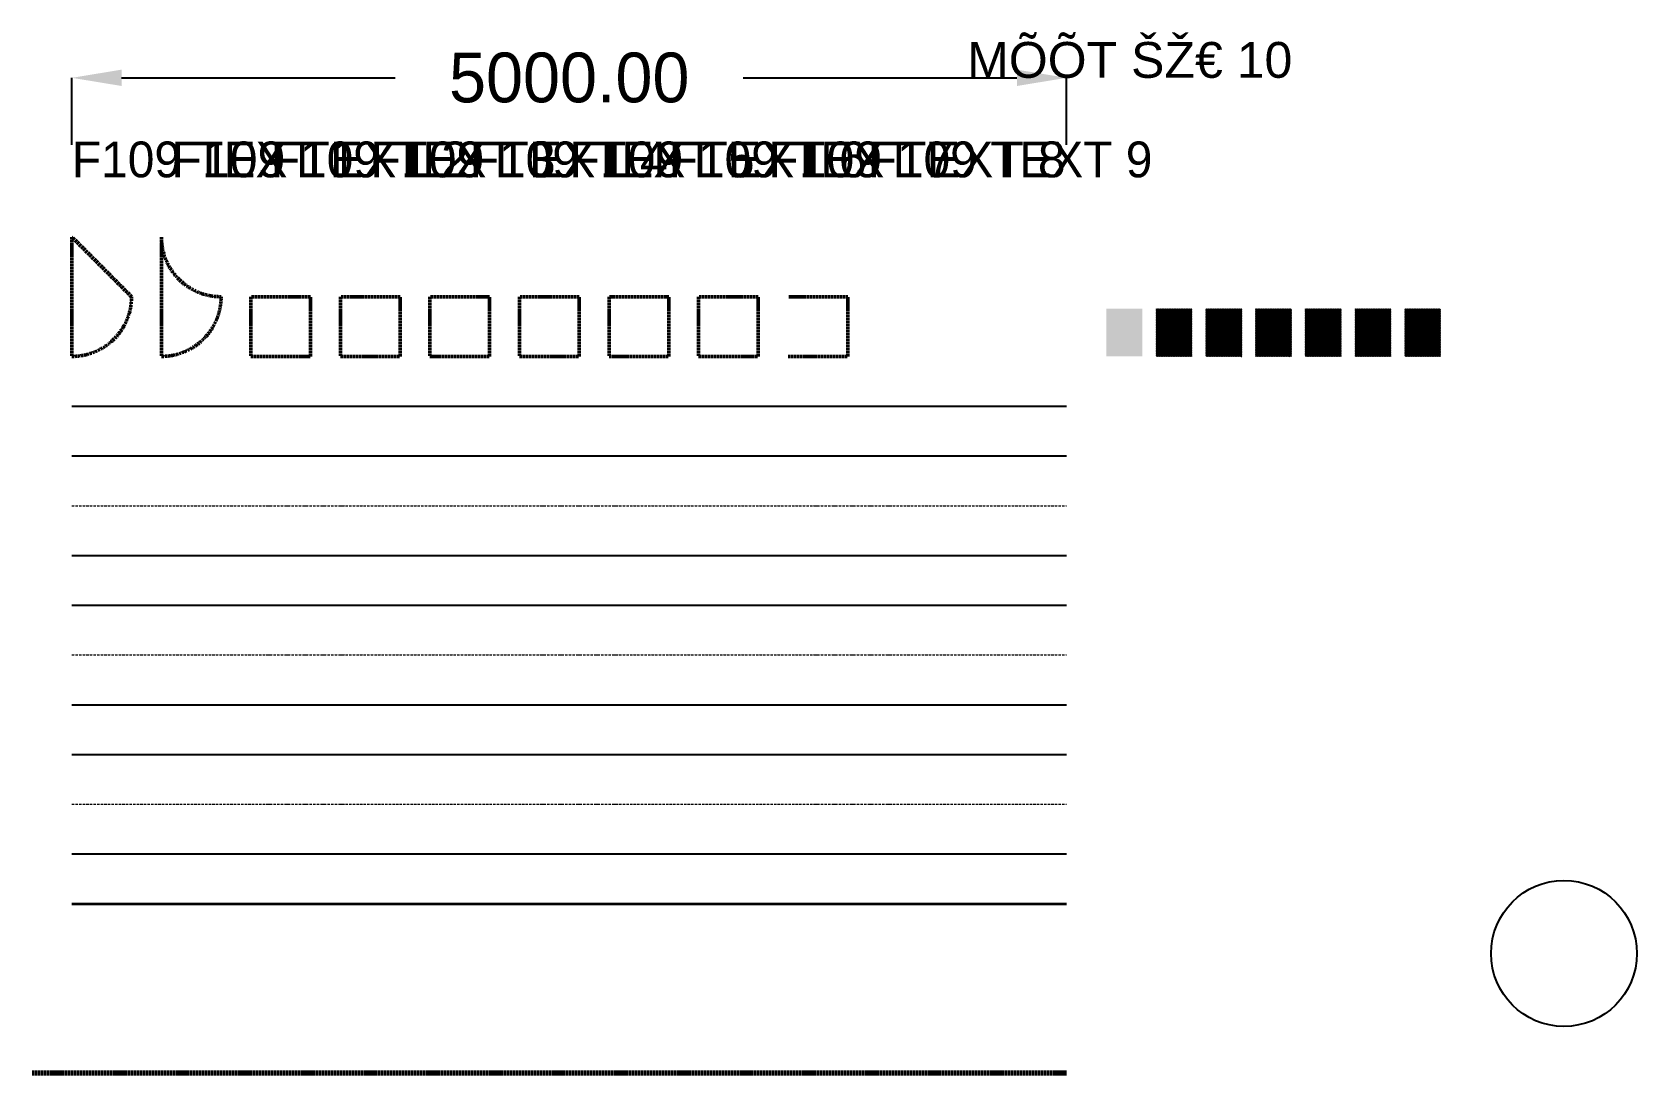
# Model space of a CAD drawing. Header units: millimetres. Extents: x -200 to 7867, y -600 to 4630.
import ezdxf

# ---------------------------------------------------------------- set-up
doc = ezdxf.new("R2010")
doc.units = ezdxf.units.MM
doc.linetypes.add('DASHDOT', pattern=[18, 12, -3, 0, -3])
doc.linetypes.add('DASHED', pattern=[15, 12, -3])
for name, color, linetype, lineweight in [('JOONED', 7, 'Continuous', 25), ('SEINAD', 6, 'DASHED', 50), ('TELJED', 4, 'DASHDOT', 13)]:
    doc.layers.add(name, color=color, linetype=linetype, lineweight=lineweight)
doc.layers.add('VIIRUTUS', color=9, linetype='Continuous', lineweight=13, true_color=0xc0c0c0, transparency=0.2)
doc.styles.add('NORMAL', font='Arial')
doc.dimstyles.get("Standard").update_dxf_attribs({"dimtxt": 250, "dimasz": 250, "dimexe": 0.18, "dimexo": 62.5, "dimgap": 62.5, "dimtad": 0, "dimtih": 1, "dimtoh": 1, "dimzin": 0, "dimdsep": 46, "dimtxsty": 'Standard', "dimcen": 0.09, "dimadec": 0, "dimazin": 0, "dimtfac": 1, "dimtdec": 4, "dimtofl": 0, "dimtmove": 0, "dimatfit": 3, "dimfxl": 1, "dimtolj": 1, "dimtzin": 0, "dimlwd": -1, "dimlwe": -1, "dimarcsym": 0})
pattern_1 = [(45, (0, 0), (0, 3.175), [])]

msp = doc.modelspace()

# ---------------------------------------------------------------- hatches: boundary and pattern name
at = {"layer": 'VIIRUTUS'}
h = msp.add_hatch(color=256, dxfattribs=at)
h.dxf.hatch_style = 1
h.paths.add_polyline_path([(5200, 3000), (5380, 3000), (5380, 3240), (5200, 3240)])
h = msp.add_hatch(dxfattribs=at)
h.set_pattern_fill('F109_1', color=256, pattern_type=0)
h.set_pattern_definition(pattern_1)
h.paths.add_polyline_path([(5450, 3000), (5630, 3000), (5630, 3240), (5450, 3240)])
h = msp.add_hatch(dxfattribs=at)
h.set_pattern_fill('F109_2', color=256, pattern_type=0)
h.set_pattern_definition(pattern_1)
h.paths.add_polyline_path([(5700, 3000), (5880, 3000), (5880, 3240), (5700, 3240)])
h = msp.add_hatch(dxfattribs=at)
h.set_pattern_fill('F109_3', color=256, pattern_type=0)
h.set_pattern_definition(pattern_1)
h.paths.add_polyline_path([(5950, 3000), (6130, 3000), (6130, 3240), (5950, 3240)])
h = msp.add_hatch(dxfattribs=at)
h.set_pattern_fill('F109_4', color=256, pattern_type=0)
h.set_pattern_definition(pattern_1)
h.paths.add_polyline_path([(6200, 3000), (6380, 3000), (6380, 3240), (6200, 3240)])
h = msp.add_hatch(dxfattribs=at)
h.set_pattern_fill('F109_5', color=256, pattern_type=0)
h.set_pattern_definition(pattern_1)
h.paths.add_polyline_path([(6450, 3000), (6630, 3000), (6630, 3240), (6450, 3240)])
h = msp.add_hatch(dxfattribs=at)
h.set_pattern_fill('F109_6', color=256, pattern_type=0)
h.set_pattern_definition(pattern_1)
h.paths.add_polyline_path([(6700, 3000), (6880, 3000), (6880, 3240), (6700, 3240)])

# ---------------------------------------------------------------- linework, layer by layer
at = {"layer": 'JOONED'}
for p, q in [((0, 2750), (5000, 2750)), ((0, 2500), (5000, 2500)), ((0, 2000), (5000, 2000)), ((0, 1750), (5000, 1750)), ((0, 1250), (5000, 1250)), ((0, 1000), (5000, 1000)), ((0, 500), (5000, 500))]:
    msp.add_line(p, q, dxfattribs=at)
at = {"layer": 'JOONED', "color": 152, "lineweight": 35, "true_color": 0x0a64dc, "transparency": 33554649}
msp.add_line((0, 250), (5000, 250), dxfattribs=at)
at = {"layer": 'JOONED'}
msp.add_circle((7500, 0), 366.667, dxfattribs=at)
at = {"layer": 'SEINAD'}
for points in [[(0, 3000, 0.41421356), (300, 3300), (0, 3600)], [(450, 3000, 0.41421356), (750, 3300, -0.41421356), (450, 3600)]]:
    msp.add_lwpolyline(points, format="xyb", close=True, dxfattribs=at)
for points in [[(900, 3000), (1200, 3000), (1200, 3300), (900, 3300)], [(1350, 3000), (1650, 3000), (1650, 3300), (1350, 3300)], [(1800, 3000), (2100, 3000), (2100, 3300), (1800, 3300)], [(2250, 3000), (2550, 3000), (2550, 3300), (2250, 3300)], [(2700, 3000), (3000, 3000), (3000, 3300), (2700, 3300)], [(3150, 3000), (3450, 3000), (3450, 3300), (3150, 3300)]]:
    msp.add_lwpolyline(points, close=True, dxfattribs=at)
msp.add_lwpolyline([(3600, 3000), (3900, 3000), (3900, 3300), (3600, 3300)], dxfattribs=at)
at = {"layer": 'TELJED'}
for p, q in [((0, 2250), (5000, 2250)), ((0, 1500), (5000, 1500)), ((0, 750), (5000, 750))]:
    msp.add_line(p, q, dxfattribs=at)
at = {"layer": 'TELJED', "color": 30, "linetype": 'DASHED', "lineweight": 70, "transparency": 33554585}
msp.add_line((-200, -600), (5000, -600), dxfattribs=at)

# ---------------------------------------------------------------- texts
at = {"layer": 'JOONED', "style": 'NORMAL'}
for s, p in [('MÕÕT ŠŽ€ 10', (4500, 4400)), ('F109 TEXT 2', (500, 3900)), ('F109 TEXT 4', (1500, 3900)), ('F109 TEXT 6', (2500, 3900)), ('F109 TEXT 8', (3500, 3900))]:
    msp.add_text(s, height=180, dxfattribs=at).set_placement(p)
at = {"layer": 'JOONED'}
for s, p in [('F109 TEXT 1', (0, 3900)), ('F109 TEXT 3', (1000, 3900)), ('F109 TEXT 5', (2000, 3900)), ('F109 TEXT 7', (3000, 3900)), ('F109 TEXT 9', (4000, 3900))]:
    msp.add_text(s, height=180, dxfattribs=at).set_placement(p)

# ---------------------------------------------------------------- dimensions: what is measured, and where the dimension line sits
msp.add_aligned_dim(p1=(0, 4000), p2=(5000, 4000), distance=400, dimstyle='Standard', dxfattribs=at).render()

doc.saveas('drawing.dxf')
